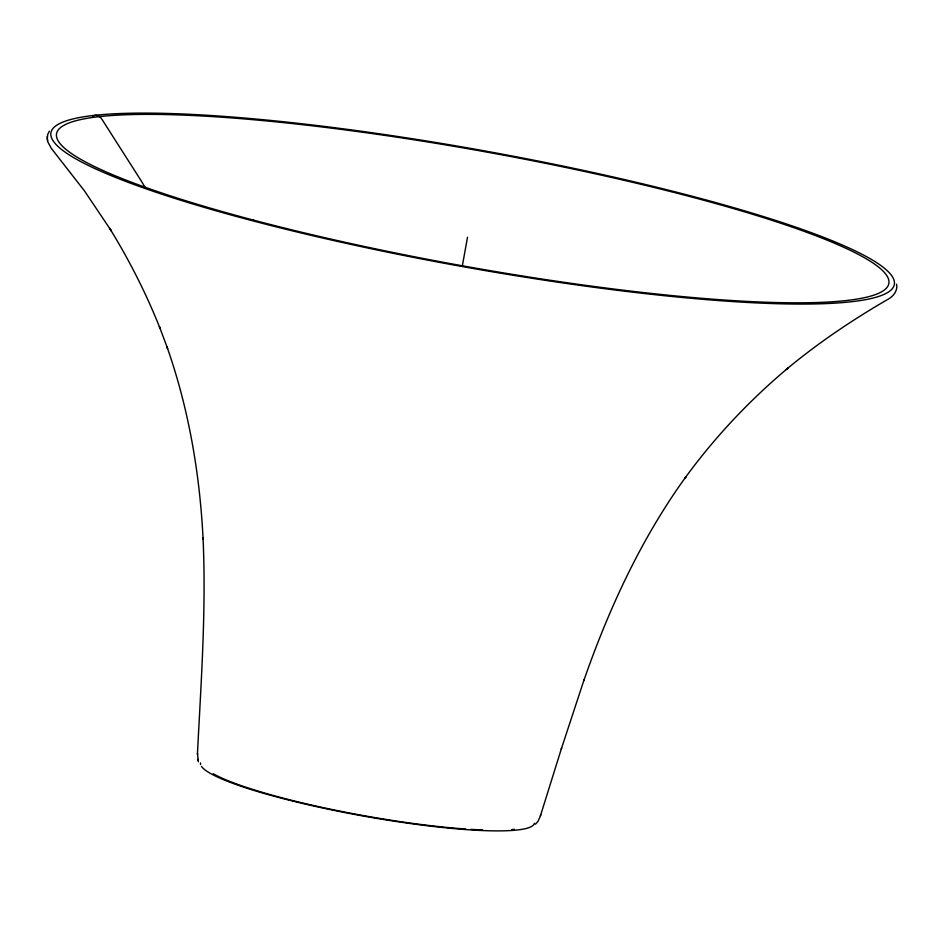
<?xml version="1.0" encoding="UTF-8"?>
<svg xmlns="http://www.w3.org/2000/svg" width="944" height="944" viewBox="0 0 944 944"><rect width="100%" height="100%" fill="white"/><g stroke="black" fill="none" stroke-linecap="round" stroke-linejoin="round"><path stroke-width="1.42" d="M49.359 131.169L47.731 134.414L47.283 139.087M47.224 137.871L47.943 142.155L51.306 148.338L84.405 190.806L111.38 230.961L109.575 228.212C129.293 260.178 146.344 293.785 160.185 328.713L159.406 326.6L167.607 348.572L166.864 346.542C188.717 408.422 199.809 473.735 203.102 539.177L203.031 537.75C206.323 609.659 201.072 681.568 197.473 753.359L197.532 754.563M47.259 136.998L47.283 136.408M462.289 266.22L467.516 237.215M535.46 824.183L538.009 821.339L540.405 815.911L561.633 747.908M540.405 815.911L540.759 814.778M561.267 749.088L584.147 679.515L583.758 680.766C608.856 608.75 641.106 538.682 685.981 476.708L684.848 478.266C714.632 437.32 749.595 400.221 788.405 367.712L786.104 369.623C818.33 342.707 853.305 319.296 889.637 298.316C894.18 295.295 897.874 289.879 896.552 284.215M92.606 116.254C96.123 113.705 100.595 116.501 102.318 119.876L141.281 180.977A1113.047 1000.003 83.7 0 1 145.659 188.352M197.473 753.359L198.358 761.749M47.401 139.983L47.483 140.597M197.827 759.295L197.886 760.486M534.446 823.262A169.66 23.317 10.2 0 1 374.261 817.941A169.66 23.317 10.2 0 1 201.52 766.445M200.612 764.593A169.66 23.317 10.2 0 1 200.553 762.894M514.421 829.304A166.498 22.88 10.2 0 1 511.731 829.564M482.573 829.929A166.498 22.88 10.2 0 1 470.95 829.363M465.687 829.021A166.498 22.88 10.2 0 1 213.179 773.691M250.573 220.259A428.434 58.882 10.2 0 0 894.263 284.817A428.434 58.882 10.2 0 0 273.158 120.69A428.434 58.882 10.2 0 0 250.573 220.259M253.452 220.105A422.877 58.127 10.2 0 0 888.788 283.825A422.877 58.127 10.2 0 0 275.742 121.835A422.877 58.127 10.2 0 0 253.452 220.105"/></g></svg>
